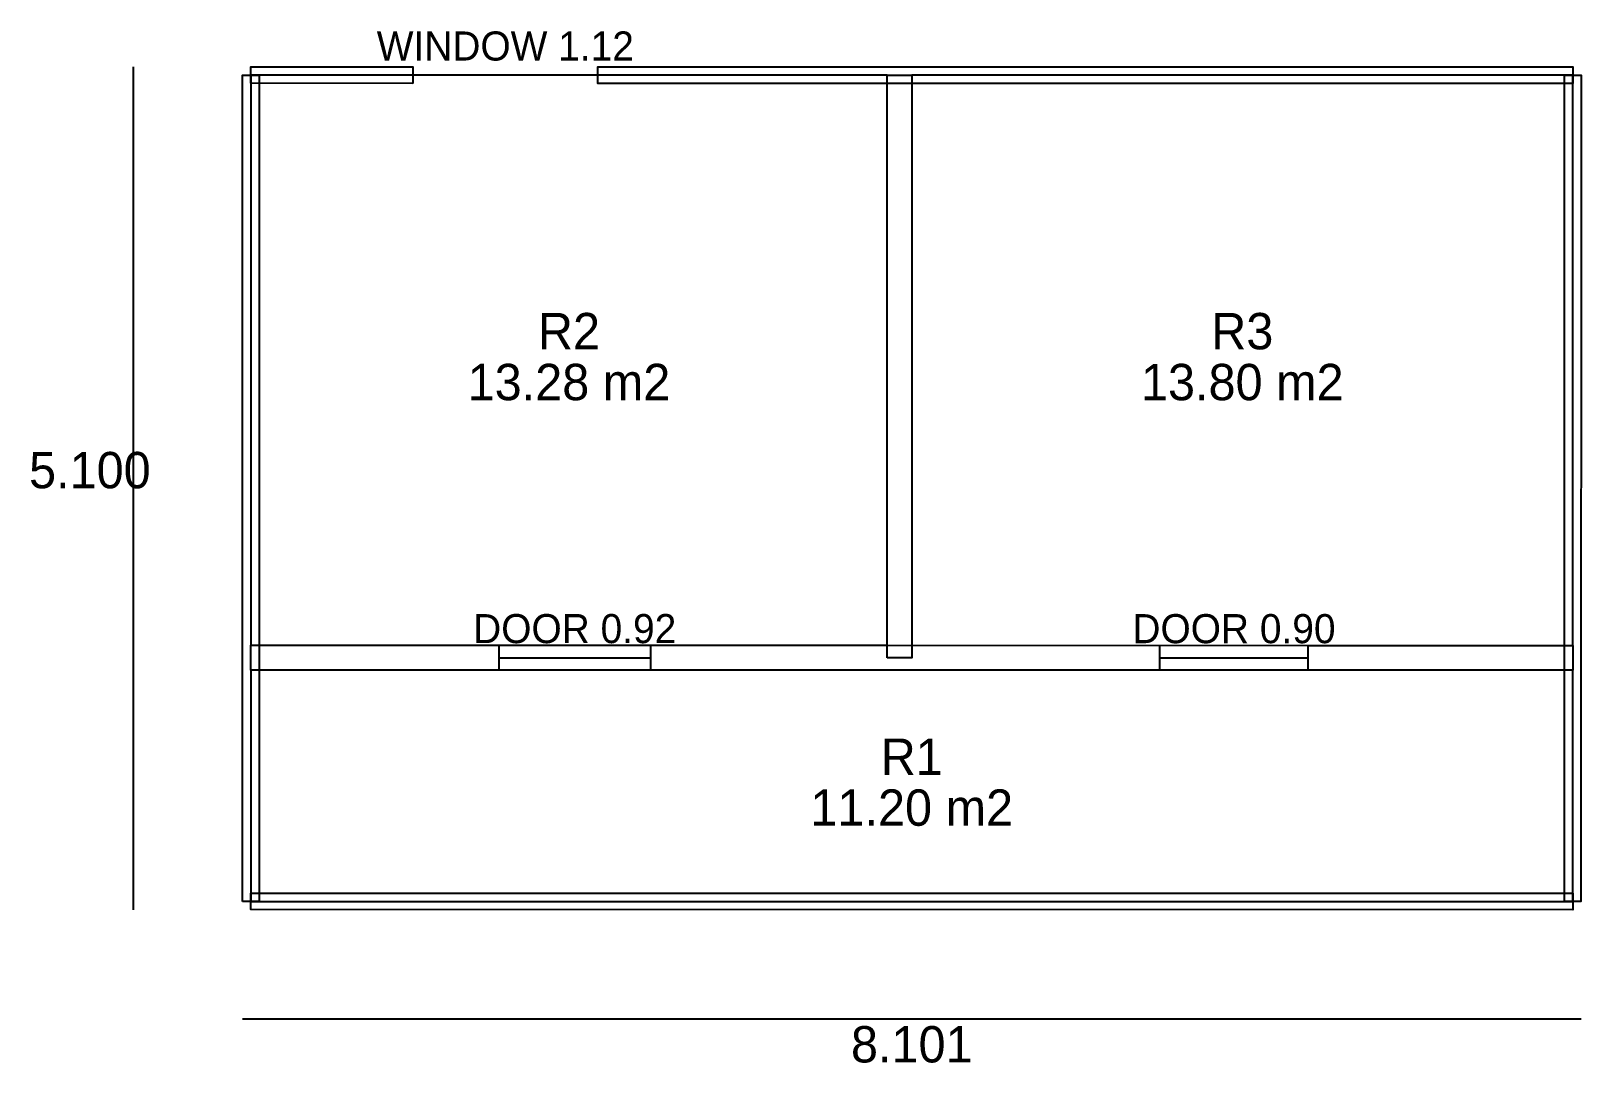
# Model space of a CAD drawing. Header units: metres. Extents: x -1.33 to 8.05, y -0.98 to 5.27.
import ezdxf
from ezdxf.enums import TextEntityAlignment as Align

# ---------------------------------------------------------------- set-up
doc = ezdxf.new("R2010")
doc.units = ezdxf.units.M
for name, color, linetype in [('DIMENSIONS', 4, 'CONTINUOUS'), ('OPENINGS', 1, 'CONTINUOUS'), ('ROOMS', 3, 'CONTINUOUS'), ('WALLS', 7, 'CONTINUOUS')]:
    doc.layers.add(name, color=color, linetype=linetype)

msp = doc.modelspace()

# ---------------------------------------------------------------- linework, layer by layer
at = {"layer": 'DIMENSIONS'}
for p, q in [((-0.71039, -0.0498), (-0.71039, 5.04999)), ((-0.05039, -0.7098), (8.05032, -0.7098))]:
    msp.add_line(p, q, dxfattribs=at)
at = {"layer": 'OPENINGS'}
for points in [[(2.1, 4.99984), (0.98, 4.99992)], [(1.50001, 1.47514), (2.41999, 1.47508)], [(5.49999, 1.47486), (6.39999, 1.4748)]]:
    msp.add_lwpolyline(points, dxfattribs=at)
at = {"layer": 'ROOMS'}
for points in [[(3.85053, 1.54998), (3.85077, 4.99972), (-0.00004, 4.99999), (-0.00028, 1.55025)], [(8.00008, 1.54969), (8.00032, 4.99943), (4.00062, 4.99971), (4.00038, 1.54997)], [(-0.00029, 1.40024), (-0.00039, 0.00076), (7.99997, 0.0002), (8.00007, 1.39968)]]:
    msp.add_lwpolyline(points, close=True, dxfattribs=at)
at = {"layer": 'WALLS'}
for points in [[(-0.05039, 0.00076), (-0.05004, 4.99999), (0.04996, 4.99999), (0.04961, 0.00076)], [(0.98, 4.94992), (-0.00005, 4.94999), (-0.00004, 5.04999), (0.98, 5.04992)], [(8.00032, 4.94943), (2.1, 4.94984), (2.1, 5.04984), (8.00032, 5.04943)], [(3.85053, 1.47498), (3.85077, 4.99972), (4.00062, 4.99971), (4.00037, 1.47497)], [(7.94997, 0.00021), (7.95032, 4.99944), (8.05032, 4.99943), (8.04997, 0.0002)], [(-0.00028, 1.55025), (1.50001, 1.55014), (1.5, 1.40013), (-0.00029, 1.40024)], [(2.42, 1.55008), (5.5, 1.54987), (5.49999, 1.39986), (2.41999, 1.40007)], [(6.4, 1.5498), (8.00008, 1.54969), (8.00007, 1.39968), (6.39999, 1.39979)], [(-0.00039, 0.05076), (7.99998, 0.0502), (7.99997, -0.0498), (-0.0004, -0.04924)]]:
    msp.add_lwpolyline(points, close=True, dxfattribs=at)

# ---------------------------------------------------------------- texts
at = {"layer": 'DIMENSIONS'}
for s, p in [('R2', (1.92524, 3.34098)), ('R3', (6.00035, 3.3407)), ('13.28 m2', (1.92524, 3.03298)), ('13.80 m2', (6.00035, 3.0327)), ('5.100', (-0.97439, 2.5001)), ('R1', (3.99984, 0.76622)), ('11.20 m2', (3.99984, 0.45822)), ('8.101', (3.99996, -0.9738))]:
    msp.add_text(s, height=0.22, dxfattribs=at).set_placement(p, align=Align.CENTER)
at = {"layer": 'OPENINGS'}
for s, p in [('WINDOW 1.12', (1.54, 5.08788)), ('DOOR 0.92', (1.96, 1.56311)), ('DOOR 0.90', (5.94999, 1.56283))]:
    msp.add_text(s, height=0.176, dxfattribs=at).set_placement(p, align=Align.CENTER)

doc.saveas('drawing.dxf')
